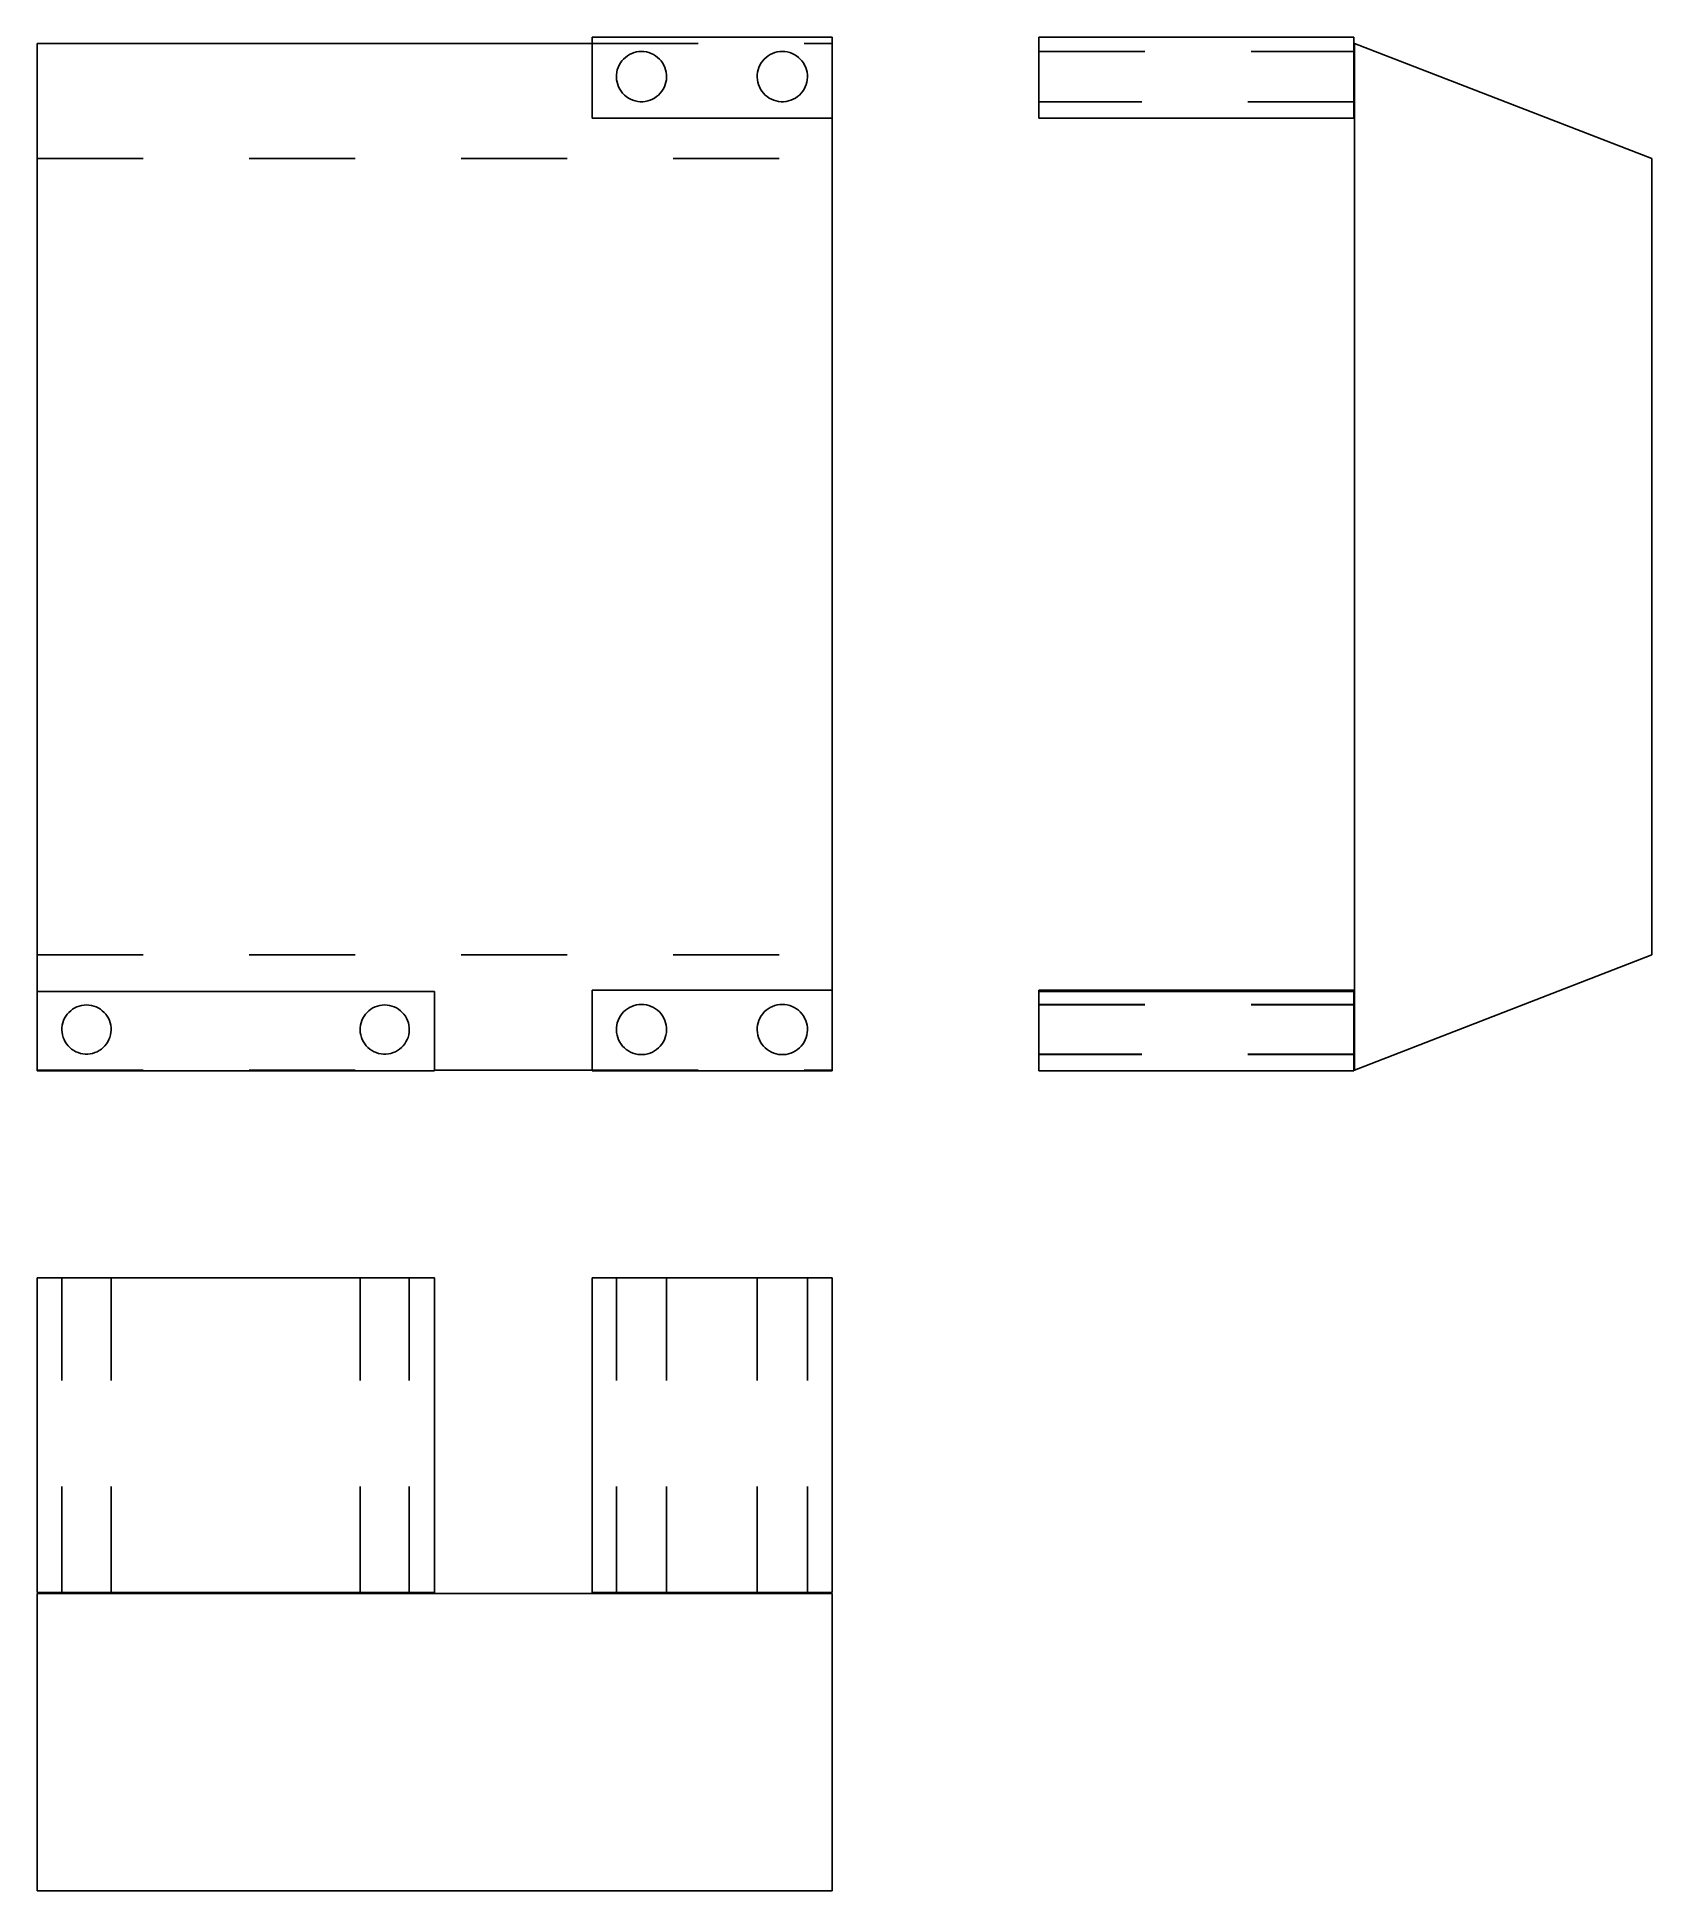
# Model space of a CAD drawing. Extents: x 0 to 1.52, y 0 to 1.75.
import ezdxf

# ---------------------------------------------------------------- set-up
doc = ezdxf.new("R2010")
doc.units = 0
doc.linetypes.add('HIDDEN', pattern=[0.048738, 0.032508, -0.01623])
for name, color, linetype in [('FRONT', 7, 'CONTINUOUS'), ('FRONT_HID', 7, 'HIDDEN'), ('LEFT', 7, 'CONTINUOUS'), ('LEFT_HID', 7, 'HIDDEN'), ('TOP', 7, 'CONTINUOUS'), ('TOP_HID', 7, 'HIDDEN')]:
    doc.layers.add(name, color=color, linetype=linetype)

msp = doc.modelspace()

# ---------------------------------------------------------------- linework, layer by layer
at = {"layer": 'FRONT'}
for p, q in [((0.523438, 1.671513), (0.523438, 1.747829)), ((0.523438, 1.747829), (0.75, 1.747829)), ((0.75, 1.747829), (0.75, 1.671513)), ((0, 1.741826), (0.523438, 1.741826)), ((0, 0.848076), (0, 1.741826)), ((0.556724, 1.730144), (0.558739, 1.731376)), ((0.558739, 1.731376), (0.560866, 1.7324)), ((0.560866, 1.7324), (0.563085, 1.733208)), ((0.563085, 1.733208), (0.565373, 1.73379)), ((0.565373, 1.73379), (0.567708, 1.734142)), ((0.567708, 1.734142), (0.570066, 1.73426)), ((0.570066, 1.73426), (0.572424, 1.734142)), ((0.572424, 1.734142), (0.574759, 1.73379)), ((0.574759, 1.73379), (0.577047, 1.733208)), ((0.577047, 1.733208), (0.579266, 1.7324)), ((0.579266, 1.7324), (0.581393, 1.731376)), ((0.581393, 1.731376), (0.583408, 1.730144)), ((0.689536, 1.730144), (0.691551, 1.731376)), ((0.691551, 1.731376), (0.693679, 1.7324)), ((0.693679, 1.7324), (0.695897, 1.733208)), ((0.695897, 1.733208), (0.698185, 1.73379)), ((0.698185, 1.73379), (0.70052, 1.734142)), ((0.70052, 1.734142), (0.702878, 1.73426)), ((0.702878, 1.73426), (0.705236, 1.734142)), ((0.705236, 1.734142), (0.707571, 1.73379)), ((0.707571, 1.73379), (0.709859, 1.733208)), ((0.709859, 1.733208), (0.712078, 1.7324)), ((0.712078, 1.7324), (0.714205, 1.731376)), ((0.714205, 1.731376), (0.71622, 1.730144)), ((0.546448, 1.712346), (0.546741, 1.714688)), ((0.546741, 1.714688), (0.547267, 1.71699)), ((0.547267, 1.71699), (0.548019, 1.719228)), ((0.548019, 1.719228), (0.54899, 1.721381)), ((0.54899, 1.721381), (0.55017, 1.723425)), ((0.55017, 1.723425), (0.551549, 1.725343)), ((0.551549, 1.725343), (0.553111, 1.727113)), ((0.553111, 1.727113), (0.554842, 1.728719)), ((0.554842, 1.728719), (0.556724, 1.730144)), ((0.583408, 1.730144), (0.58529, 1.728719)), ((0.58529, 1.728719), (0.587021, 1.727113)), ((0.587021, 1.727113), (0.588583, 1.725343)), ((0.588583, 1.725343), (0.589961, 1.723425)), ((0.589961, 1.723425), (0.591142, 1.721381)), ((0.591142, 1.721381), (0.592113, 1.719228)), ((0.592113, 1.719228), (0.592865, 1.71699)), ((0.592865, 1.71699), (0.59339, 1.714688)), ((0.59339, 1.714688), (0.593684, 1.712346)), ((0.67926, 1.712346), (0.679554, 1.714688)), ((0.679554, 1.714688), (0.680079, 1.71699)), ((0.680079, 1.71699), (0.680831, 1.719228)), ((0.680831, 1.719228), (0.681802, 1.721381)), ((0.681802, 1.721381), (0.682983, 1.723425)), ((0.682983, 1.723425), (0.684361, 1.725343)), ((0.684361, 1.725343), (0.685924, 1.727113)), ((0.685924, 1.727113), (0.687654, 1.728719)), ((0.687654, 1.728719), (0.689536, 1.730144)), ((0.71622, 1.730144), (0.718102, 1.728719)), ((0.718102, 1.728719), (0.719833, 1.727113)), ((0.719833, 1.727113), (0.721395, 1.725343)), ((0.721395, 1.725343), (0.722774, 1.723425)), ((0.722774, 1.723425), (0.723954, 1.721381)), ((0.723954, 1.721381), (0.724925, 1.719228)), ((0.724925, 1.719228), (0.725677, 1.71699)), ((0.725677, 1.71699), (0.726203, 1.714688)), ((0.726203, 1.714688), (0.726496, 1.712346)), ((0.546389, 1.709985), (0.546448, 1.712346)), ((0.546565, 1.707631), (0.546389, 1.709985)), ((0.546975, 1.705305), (0.546565, 1.707631)), ((0.547615, 1.703033), (0.546975, 1.705305)), ((0.548477, 1.700835), (0.547615, 1.703033)), ((0.549555, 1.698734), (0.548477, 1.700835)), ((0.550836, 1.69675), (0.549555, 1.698734)), ((0.552308, 1.694904), (0.550836, 1.69675)), ((0.589296, 1.69675), (0.587824, 1.694904)), ((0.590577, 1.698734), (0.589296, 1.69675)), ((0.591654, 1.700835), (0.590577, 1.698734)), ((0.592517, 1.703033), (0.591654, 1.700835)), ((0.593156, 1.705305), (0.592517, 1.703033)), ((0.593566, 1.707631), (0.593156, 1.705305)), ((0.593743, 1.709985), (0.593566, 1.707631)), ((0.593684, 1.712346), (0.593743, 1.709985)), ((0.679201, 1.709985), (0.67926, 1.712346)), ((0.679378, 1.707631), (0.679201, 1.709985)), ((0.679788, 1.705305), (0.679378, 1.707631)), ((0.680427, 1.703033), (0.679788, 1.705305)), ((0.68129, 1.700835), (0.680427, 1.703033)), ((0.682367, 1.698734), (0.68129, 1.700835)), ((0.683648, 1.69675), (0.682367, 1.698734)), ((0.68512, 1.694904), (0.683648, 1.69675)), ((0.722108, 1.69675), (0.720636, 1.694904)), ((0.723389, 1.698734), (0.722108, 1.69675)), ((0.724467, 1.700835), (0.723389, 1.698734)), ((0.725329, 1.703033), (0.724467, 1.700835)), ((0.725969, 1.705305), (0.725329, 1.703033)), ((0.726379, 1.707631), (0.725969, 1.705305)), ((0.726555, 1.709985), (0.726379, 1.707631)), ((0.726496, 1.712346), (0.726555, 1.709985)), ((0.553956, 1.693214), (0.552308, 1.694904)), ((0.555765, 1.691696), (0.553956, 1.693214)), ((0.557716, 1.690366), (0.555765, 1.691696)), ((0.55979, 1.689237), (0.557716, 1.690366)), ((0.561965, 1.68832), (0.55979, 1.689237)), ((0.564222, 1.687624), (0.561965, 1.68832)), ((0.566536, 1.687156), (0.564222, 1.687624)), ((0.568885, 1.686921), (0.566536, 1.687156)), ((0.571246, 1.686921), (0.568885, 1.686921)), ((0.573596, 1.687156), (0.571246, 1.686921)), ((0.57591, 1.687624), (0.573596, 1.687156)), ((0.578166, 1.68832), (0.57591, 1.687624)), ((0.580342, 1.689237), (0.578166, 1.68832)), ((0.582416, 1.690366), (0.580342, 1.689237)), ((0.584366, 1.691696), (0.582416, 1.690366)), ((0.586175, 1.693214), (0.584366, 1.691696)), ((0.587824, 1.694904), (0.586175, 1.693214)), ((0.686769, 1.693214), (0.68512, 1.694904)), ((0.688578, 1.691696), (0.686769, 1.693214)), ((0.690529, 1.690366), (0.688578, 1.691696)), ((0.692602, 1.689237), (0.690529, 1.690366)), ((0.694778, 1.68832), (0.692602, 1.689237)), ((0.697034, 1.687624), (0.694778, 1.68832)), ((0.699348, 1.687156), (0.697034, 1.687624)), ((0.701698, 1.686921), (0.699348, 1.687156)), ((0.704059, 1.686921), (0.701698, 1.686921)), ((0.706408, 1.687156), (0.704059, 1.686921)), ((0.708723, 1.687624), (0.706408, 1.687156)), ((0.710979, 1.68832), (0.708723, 1.687624)), ((0.713154, 1.689237), (0.710979, 1.68832)), ((0.715228, 1.690366), (0.713154, 1.689237)), ((0.717179, 1.691696), (0.715228, 1.690366)), ((0.718988, 1.693214), (0.717179, 1.691696)), ((0.720636, 1.694904), (0.718988, 1.693214)), ((0.75, 1.671513), (0.523438, 1.671513)), ((0.75, 0.849391), (0.75, 1.671513)), ((0, 0.848076), (0.375, 0.848076)), ((0, 0.773076), (0, 0.848076)), ((0.375, 0.773076), (0.375, 0.848076)), ((0.523438, 0.773076), (0.523438, 0.849391)), ((0.523438, 0.849391), (0.75, 0.849391)), ((0.75, 0.849391), (0.75, 0.773076)), ((0.025041, 0.820611), (0.025991, 0.822718)), ((0.025991, 0.822718), (0.027147, 0.82472)), ((0.027147, 0.82472), (0.028497, 0.826597)), ((0.028497, 0.826597), (0.030027, 0.828331)), ((0.030027, 0.828331), (0.031722, 0.829903)), ((0.031722, 0.829903), (0.033564, 0.831299)), ((0.033564, 0.831299), (0.035537, 0.832505)), ((0.035537, 0.832505), (0.03762, 0.833508)), ((0.03762, 0.833508), (0.039793, 0.834299)), ((0.039793, 0.834299), (0.042033, 0.834869)), ((0.042033, 0.834869), (0.044319, 0.835214)), ((0.044319, 0.835214), (0.046628, 0.835329)), ((0.046628, 0.835329), (0.048937, 0.835214)), ((0.048937, 0.835214), (0.051223, 0.834869)), ((0.051223, 0.834869), (0.053464, 0.834299)), ((0.053464, 0.834299), (0.055636, 0.833508)), ((0.055636, 0.833508), (0.057719, 0.832505)), ((0.057719, 0.832505), (0.059692, 0.831299)), ((0.059692, 0.831299), (0.061535, 0.829903)), ((0.061535, 0.829903), (0.06323, 0.828331)), ((0.06323, 0.828331), (0.06476, 0.826597)), ((0.06476, 0.826597), (0.066109, 0.82472)), ((0.066109, 0.82472), (0.067265, 0.822718)), ((0.067265, 0.822718), (0.068216, 0.820611)), ((0.306291, 0.820611), (0.307241, 0.822718)), ((0.307241, 0.822718), (0.308397, 0.82472)), ((0.308397, 0.82472), (0.309747, 0.826597)), ((0.309747, 0.826597), (0.311277, 0.828331)), ((0.311277, 0.828331), (0.312972, 0.829903)), ((0.312972, 0.829903), (0.314814, 0.831299)), ((0.314814, 0.831299), (0.316787, 0.832505)), ((0.316787, 0.832505), (0.31887, 0.833508)), ((0.31887, 0.833508), (0.321043, 0.834299)), ((0.321043, 0.834299), (0.323283, 0.834869)), ((0.323283, 0.834869), (0.325569, 0.835214)), ((0.325569, 0.835214), (0.327878, 0.835329)), ((0.327878, 0.835329), (0.330187, 0.835214)), ((0.330187, 0.835214), (0.332473, 0.834869)), ((0.332473, 0.834869), (0.334714, 0.834299)), ((0.334714, 0.834299), (0.336886, 0.833508)), ((0.336886, 0.833508), (0.338969, 0.832505)), ((0.338969, 0.832505), (0.340942, 0.831299)), ((0.340942, 0.831299), (0.342785, 0.829903)), ((0.342785, 0.829903), (0.34448, 0.828331)), ((0.34448, 0.828331), (0.34601, 0.826597)), ((0.34601, 0.826597), (0.347359, 0.82472)), ((0.347359, 0.82472), (0.348515, 0.822718)), ((0.348515, 0.822718), (0.349466, 0.820611)), ((0.548019, 0.820791), (0.54899, 0.822943)), ((0.54899, 0.822943), (0.55017, 0.824988)), ((0.55017, 0.824988), (0.551549, 0.826905)), ((0.551549, 0.826905), (0.553111, 0.828675)), ((0.553111, 0.828675), (0.554842, 0.830281)), ((0.554842, 0.830281), (0.556724, 0.831707)), ((0.556724, 0.831707), (0.558739, 0.832938)), ((0.558739, 0.832938), (0.560866, 0.833963)), ((0.560866, 0.833963), (0.563085, 0.83477)), ((0.563085, 0.83477), (0.565373, 0.835353)), ((0.565373, 0.835353), (0.567708, 0.835705)), ((0.567708, 0.835705), (0.570066, 0.835822)), ((0.570066, 0.835822), (0.572424, 0.835705)), ((0.572424, 0.835705), (0.574759, 0.835353)), ((0.574759, 0.835353), (0.577047, 0.83477)), ((0.577047, 0.83477), (0.579266, 0.833963)), ((0.579266, 0.833963), (0.581393, 0.832938)), ((0.581393, 0.832938), (0.583408, 0.831707)), ((0.583408, 0.831707), (0.58529, 0.830281)), ((0.58529, 0.830281), (0.587021, 0.828675)), ((0.587021, 0.828675), (0.588583, 0.826905)), ((0.588583, 0.826905), (0.589961, 0.824988)), ((0.589961, 0.824988), (0.591142, 0.822943)), ((0.591142, 0.822943), (0.592113, 0.820791)), ((0.680831, 0.820791), (0.681802, 0.822943)), ((0.681802, 0.822943), (0.682983, 0.824988)), ((0.682983, 0.824988), (0.684361, 0.826905)), ((0.684361, 0.826905), (0.685924, 0.828675)), ((0.685924, 0.828675), (0.687654, 0.830281)), ((0.687654, 0.830281), (0.689536, 0.831707)), ((0.689536, 0.831707), (0.691551, 0.832938)), ((0.691551, 0.832938), (0.693679, 0.833963)), ((0.693679, 0.833963), (0.695897, 0.83477)), ((0.695897, 0.83477), (0.698185, 0.835353)), ((0.698185, 0.835353), (0.70052, 0.835705)), ((0.70052, 0.835705), (0.702878, 0.835822)), ((0.702878, 0.835822), (0.705236, 0.835705)), ((0.705236, 0.835705), (0.707571, 0.835353)), ((0.707571, 0.835353), (0.709859, 0.83477)), ((0.709859, 0.83477), (0.712078, 0.833963)), ((0.712078, 0.833963), (0.714205, 0.832938)), ((0.714205, 0.832938), (0.71622, 0.831707)), ((0.71622, 0.831707), (0.718102, 0.830281)), ((0.718102, 0.830281), (0.719833, 0.828675)), ((0.719833, 0.828675), (0.721395, 0.826905)), ((0.721395, 0.826905), (0.722774, 0.824988)), ((0.722774, 0.824988), (0.723954, 0.822943)), ((0.723954, 0.822943), (0.724925, 0.820791)), ((0.023445, 0.81156), (0.023502, 0.813871)), ((0.023617, 0.809255), (0.023445, 0.81156)), ((0.023502, 0.813871), (0.02379, 0.816165)), ((0.024019, 0.806978), (0.023617, 0.809255)), ((0.02379, 0.816165), (0.024304, 0.818419)), ((0.024645, 0.804752), (0.024019, 0.806978)), ((0.024304, 0.818419), (0.025041, 0.820611)), ((0.02549, 0.8026), (0.024645, 0.804752)), ((0.068611, 0.804752), (0.067767, 0.8026)), ((0.068216, 0.820611), (0.068952, 0.818419)), ((0.069238, 0.806978), (0.068611, 0.804752)), ((0.068952, 0.818419), (0.069467, 0.816165)), ((0.069639, 0.809255), (0.069238, 0.806978)), ((0.069467, 0.816165), (0.069754, 0.813871)), ((0.069812, 0.81156), (0.069639, 0.809255)), ((0.069754, 0.813871), (0.069812, 0.81156)), ((0.304695, 0.81156), (0.304752, 0.813871)), ((0.304867, 0.809255), (0.304695, 0.81156)), ((0.304752, 0.813871), (0.30504, 0.816165)), ((0.305269, 0.806978), (0.304867, 0.809255)), ((0.30504, 0.816165), (0.305554, 0.818419)), ((0.305895, 0.804752), (0.305269, 0.806978)), ((0.305554, 0.818419), (0.306291, 0.820611)), ((0.30674, 0.8026), (0.305895, 0.804752)), ((0.349861, 0.804752), (0.349017, 0.8026)), ((0.349466, 0.820611), (0.350202, 0.818419)), ((0.350488, 0.806978), (0.349861, 0.804752)), ((0.350202, 0.818419), (0.350717, 0.816165)), ((0.350889, 0.809255), (0.350488, 0.806978)), ((0.350717, 0.816165), (0.351004, 0.813871)), ((0.351062, 0.81156), (0.350889, 0.809255)), ((0.351004, 0.813871), (0.351062, 0.81156)), ((0.546389, 0.811548), (0.546448, 0.813908)), ((0.546565, 0.809193), (0.546389, 0.811548)), ((0.546448, 0.813908), (0.546741, 0.816251)), ((0.546975, 0.806868), (0.546565, 0.809193)), ((0.546741, 0.816251), (0.547267, 0.818553)), ((0.547615, 0.804595), (0.546975, 0.806868)), ((0.547267, 0.818553), (0.548019, 0.820791)), ((0.548477, 0.802397), (0.547615, 0.804595)), ((0.592517, 0.804595), (0.591654, 0.802397)), ((0.592113, 0.820791), (0.592865, 0.818553)), ((0.593156, 0.806868), (0.592517, 0.804595)), ((0.592865, 0.818553), (0.59339, 0.816251)), ((0.593566, 0.809193), (0.593156, 0.806868)), ((0.59339, 0.816251), (0.593684, 0.813908)), ((0.593743, 0.811548), (0.593566, 0.809193)), ((0.593684, 0.813908), (0.593743, 0.811548)), ((0.679201, 0.811548), (0.67926, 0.813908)), ((0.679378, 0.809193), (0.679201, 0.811548)), ((0.67926, 0.813908), (0.679554, 0.816251)), ((0.679788, 0.806868), (0.679378, 0.809193)), ((0.679554, 0.816251), (0.680079, 0.818553)), ((0.680427, 0.804595), (0.679788, 0.806868)), ((0.680079, 0.818553), (0.680831, 0.820791)), ((0.68129, 0.802397), (0.680427, 0.804595)), ((0.725329, 0.804595), (0.724467, 0.802397)), ((0.724925, 0.820791), (0.725677, 0.818553)), ((0.725969, 0.806868), (0.725329, 0.804595)), ((0.725677, 0.818553), (0.726203, 0.816251)), ((0.726379, 0.809193), (0.725969, 0.806868)), ((0.726203, 0.816251), (0.726496, 0.813908)), ((0.726555, 0.811548), (0.726379, 0.809193)), ((0.726496, 0.813908), (0.726555, 0.811548)), ((0.026544, 0.800543), (0.02549, 0.8026)), ((0.027799, 0.798601), (0.026544, 0.800543)), ((0.02924, 0.796793), (0.027799, 0.798601)), ((0.030855, 0.795138), (0.02924, 0.796793)), ((0.032626, 0.793652), (0.030855, 0.795138)), ((0.034536, 0.79235), (0.032626, 0.793652)), ((0.036566, 0.791244), (0.034536, 0.79235)), ((0.038697, 0.790346), (0.036566, 0.791244)), ((0.040906, 0.789664), (0.038697, 0.790346)), ((0.043172, 0.789206), (0.040906, 0.789664)), ((0.045472, 0.788976), (0.043172, 0.789206)), ((0.047784, 0.788976), (0.045472, 0.788976)), ((0.050085, 0.789206), (0.047784, 0.788976)), ((0.052351, 0.789664), (0.050085, 0.789206)), ((0.05456, 0.790346), (0.052351, 0.789664)), ((0.05669, 0.791244), (0.05456, 0.790346)), ((0.058721, 0.79235), (0.05669, 0.791244)), ((0.060631, 0.793652), (0.058721, 0.79235)), ((0.062402, 0.795138), (0.060631, 0.793652)), ((0.064016, 0.796793), (0.062402, 0.795138)), ((0.065458, 0.798601), (0.064016, 0.796793)), ((0.066712, 0.800543), (0.065458, 0.798601)), ((0.067767, 0.8026), (0.066712, 0.800543)), ((0.307794, 0.800543), (0.30674, 0.8026)), ((0.309049, 0.798601), (0.307794, 0.800543)), ((0.31049, 0.796793), (0.309049, 0.798601)), ((0.312105, 0.795138), (0.31049, 0.796793)), ((0.313876, 0.793652), (0.312105, 0.795138)), ((0.315786, 0.79235), (0.313876, 0.793652)), ((0.317816, 0.791244), (0.315786, 0.79235)), ((0.319947, 0.790346), (0.317816, 0.791244)), ((0.322156, 0.789664), (0.319947, 0.790346)), ((0.324422, 0.789206), (0.322156, 0.789664)), ((0.326722, 0.788976), (0.324422, 0.789206)), ((0.329034, 0.788976), (0.326722, 0.788976)), ((0.331335, 0.789206), (0.329034, 0.788976)), ((0.333601, 0.789664), (0.331335, 0.789206)), ((0.33581, 0.790346), (0.333601, 0.789664)), ((0.33794, 0.791244), (0.33581, 0.790346)), ((0.339971, 0.79235), (0.33794, 0.791244)), ((0.341881, 0.793652), (0.339971, 0.79235)), ((0.343652, 0.795138), (0.341881, 0.793652)), ((0.345266, 0.796793), (0.343652, 0.795138)), ((0.346708, 0.798601), (0.345266, 0.796793)), ((0.347962, 0.800543), (0.346708, 0.798601)), ((0.349017, 0.8026), (0.347962, 0.800543)), ((0.549555, 0.800296), (0.548477, 0.802397)), ((0.550836, 0.798313), (0.549555, 0.800296)), ((0.552308, 0.796467), (0.550836, 0.798313)), ((0.553956, 0.794776), (0.552308, 0.796467)), ((0.555765, 0.793259), (0.553956, 0.794776)), ((0.557716, 0.791929), (0.555765, 0.793259)), ((0.55979, 0.790799), (0.557716, 0.791929)), ((0.561965, 0.789882), (0.55979, 0.790799)), ((0.564222, 0.789186), (0.561965, 0.789882)), ((0.566536, 0.788718), (0.564222, 0.789186)), ((0.568885, 0.788483), (0.566536, 0.788718)), ((0.571246, 0.788483), (0.568885, 0.788483)), ((0.573596, 0.788718), (0.571246, 0.788483)), ((0.57591, 0.789186), (0.573596, 0.788718)), ((0.578166, 0.789882), (0.57591, 0.789186)), ((0.580342, 0.790799), (0.578166, 0.789882)), ((0.582416, 0.791929), (0.580342, 0.790799)), ((0.584366, 0.793259), (0.582416, 0.791929)), ((0.586175, 0.794776), (0.584366, 0.793259)), ((0.587824, 0.796467), (0.586175, 0.794776)), ((0.589296, 0.798313), (0.587824, 0.796467)), ((0.590577, 0.800296), (0.589296, 0.798313)), ((0.591654, 0.802397), (0.590577, 0.800296)), ((0.682367, 0.800296), (0.68129, 0.802397)), ((0.683648, 0.798313), (0.682367, 0.800296)), ((0.68512, 0.796467), (0.683648, 0.798313)), ((0.686769, 0.794776), (0.68512, 0.796467)), ((0.688578, 0.793259), (0.686769, 0.794776)), ((0.690529, 0.791929), (0.688578, 0.793259)), ((0.692602, 0.790799), (0.690529, 0.791929)), ((0.694778, 0.789882), (0.692602, 0.790799)), ((0.697034, 0.789186), (0.694778, 0.789882)), ((0.699348, 0.788718), (0.697034, 0.789186)), ((0.701698, 0.788483), (0.699348, 0.788718)), ((0.704059, 0.788483), (0.701698, 0.788483)), ((0.706408, 0.788718), (0.704059, 0.788483)), ((0.708723, 0.789186), (0.706408, 0.788718)), ((0.710979, 0.789882), (0.708723, 0.789186)), ((0.713154, 0.790799), (0.710979, 0.789882)), ((0.715228, 0.791929), (0.713154, 0.790799)), ((0.717179, 0.793259), (0.715228, 0.791929)), ((0.718988, 0.794776), (0.717179, 0.793259)), ((0.720636, 0.796467), (0.718988, 0.794776)), ((0.722108, 0.798313), (0.720636, 0.796467)), ((0.723389, 0.800296), (0.722108, 0.798313)), ((0.724467, 0.802397), (0.723389, 0.800296)), ((0, 0.773076), (0.375, 0.773076)), ((0.375, 0.773898), (0.523438, 0.773898)), ((0.75, 0.773076), (0.523438, 0.773076))]:
    msp.add_line(p, q, dxfattribs=at)
at = {"layer": 'FRONT_HID', "linetype": 'HIDDEN'}
for p, q in [((0, 1.741826), (0, 1.633273)), ((0.523438, 1.741826), (0.75, 1.741826)), ((0.75, 1.671513), (0.75, 1.741826)), ((0.75, 1.741826), (0.75, 1.633273)), ((0, 1.633273), (0.75, 1.633273)), ((0, 1.633273), (0, 0.882451)), ((0.75, 1.633273), (0.75, 0.882451)), ((0, 0.882451), (0.75, 0.882451)), ((0, 0.882451), (0, 0.773898)), ((0.75, 0.882451), (0.75, 0.773898)), ((0, 0.846266), (0, 0.848076)), ((0, 0.773898), (0, 0.846266)), ((0.75, 0.846266), (0.75, 0.849391)), ((0.75, 0.773898), (0.75, 0.846266)), ((0, 0.773898), (0.375, 0.773898)), ((0.523438, 0.773898), (0.75, 0.773898))]:
    msp.add_line(p, q, dxfattribs=at)
at = {"layer": 'LEFT'}
for p, q in [((0.944951, 1.671513), (0.944951, 1.747829)), ((1.241826, 1.747829), (0.944951, 1.747829)), ((1.241826, 1.671513), (1.241826, 1.747829)), ((1.242648, 0.846266), (1.242648, 1.741826)), ((1.242648, 1.741826), (1.523076, 1.633273)), ((1.241826, 1.671513), (0.944951, 1.671513)), ((1.523076, 1.633273), (1.523076, 0.882451)), ((1.523076, 0.882451), (1.242648, 0.773898)), ((1.241826, 0.849391), (0.944951, 0.849391)), ((0.944951, 0.773076), (0.944951, 0.848076)), ((0.944951, 0.848076), (1.241826, 0.848076)), ((1.241826, 0.848076), (1.241826, 0.773076)), ((1.242648, 0.773898), (1.242648, 0.846266)), ((1.241826, 0.773076), (0.944951, 0.773076))]:
    msp.add_line(p, q, dxfattribs=at)
at = {"layer": 'LEFT_HID', "linetype": 'HIDDEN'}
for p, q in [((0.944951, 1.73426), (0.944951, 1.686891)), ((0.944951, 1.686891), (0.944951, 1.73426)), ((0.944951, 1.73426), (0.944951, 1.686891)), ((0.944951, 1.686891), (0.944951, 1.73426)), ((0.944951, 1.73426), (1.241826, 1.73426)), ((0.944951, 1.73426), (1.241826, 1.73426)), ((1.241826, 1.73426), (1.241826, 1.686891)), ((1.241826, 1.686891), (1.241826, 1.73426)), ((1.241826, 1.73426), (1.241826, 1.686891)), ((1.241826, 1.686891), (1.241826, 1.73426)), ((1.241826, 1.686891), (0.944951, 1.686891)), ((1.241826, 1.686891), (0.944951, 1.686891)), ((0.944951, 0.849391), (0.944951, 0.773076)), ((0.944951, 0.773076), (0.944951, 0.849391)), ((1.241826, 0.849391), (1.241826, 0.773076)), ((1.241826, 0.773076), (1.241826, 0.849391)), ((0.944951, 0.835822), (0.944951, 0.788454)), ((0.944951, 0.788454), (0.944951, 0.835822)), ((0.944951, 0.835822), (0.944951, 0.788454)), ((0.944951, 0.788454), (0.944951, 0.835822)), ((0.944951, 0.835822), (1.241826, 0.835822)), ((0.944951, 0.835822), (1.241826, 0.835822)), ((0.944951, 0.835329), (0.944951, 0.788947)), ((0.944951, 0.788947), (0.944951, 0.835329)), ((0.944951, 0.835329), (0.944951, 0.788947)), ((0.944951, 0.788947), (0.944951, 0.835329)), ((0.944951, 0.835329), (1.241826, 0.835329)), ((0.944951, 0.835329), (1.241826, 0.835329)), ((1.241826, 0.835822), (1.241826, 0.788454)), ((1.241826, 0.788454), (1.241826, 0.835822)), ((1.241826, 0.835822), (1.241826, 0.788454)), ((1.241826, 0.788454), (1.241826, 0.835822)), ((1.241826, 0.835329), (1.241826, 0.788947)), ((1.241826, 0.788947), (1.241826, 0.835329)), ((1.241826, 0.835329), (1.241826, 0.788947)), ((1.241826, 0.788947), (1.241826, 0.835329)), ((1.241826, 0.788947), (0.944951, 0.788947)), ((1.241826, 0.788947), (0.944951, 0.788947)), ((1.241826, 0.788454), (0.944951, 0.788454)), ((1.241826, 0.788454), (0.944951, 0.788454))]:
    msp.add_line(p, q, dxfattribs=at)
at = {"layer": 'TOP'}
for p, q in [((0, 0.578125), (0.375, 0.578125)), ((0, 0.578125), (0, 0.28125)), ((0.375, 0.578125), (0.375, 0.28125)), ((0.523438, 0.28125), (0.523438, 0.578125)), ((0.523438, 0.578125), (0.75, 0.578125)), ((0.75, 0.28125), (0.75, 0.578125)), ((0, 0.28125), (0.375, 0.28125)), ((0, 0.280428), (0.75, 0.280428)), ((0, 0.280428), (0, 0)), ((0.523438, 0.28125), (0.75, 0.28125)), ((0.75, 0.280428), (0.75, 0)), ((0, 0), (0.75, 0))]:
    msp.add_line(p, q, dxfattribs=at)
at = {"layer": 'TOP_HID', "linetype": 'HIDDEN'}
for p, q in [((0.069819, 0.578125), (0.023438, 0.578125)), ((0.023438, 0.578125), (0.046628, 0.578125)), ((0.023438, 0.28125), (0.023438, 0.578125)), ((0.046628, 0.578125), (0.069819, 0.578125)), ((0.069819, 0.28125), (0.069819, 0.578125)), ((0.351069, 0.578125), (0.304688, 0.578125)), ((0.304688, 0.578125), (0.327878, 0.578125)), ((0.304688, 0.28125), (0.304688, 0.578125)), ((0.327878, 0.578125), (0.351069, 0.578125)), ((0.351069, 0.28125), (0.351069, 0.578125)), ((0.59375, 0.578125), (0.546382, 0.578125)), ((0.546382, 0.578125), (0.570066, 0.578125)), ((0.59375, 0.578125), (0.546382, 0.578125)), ((0.546382, 0.578125), (0.570066, 0.578125)), ((0.546382, 0.28125), (0.546382, 0.578125)), ((0.546382, 0.28125), (0.546382, 0.578125)), ((0.570066, 0.578125), (0.59375, 0.578125)), ((0.570066, 0.578125), (0.59375, 0.578125)), ((0.59375, 0.28125), (0.59375, 0.578125)), ((0.59375, 0.28125), (0.59375, 0.578125)), ((0.726563, 0.578125), (0.679194, 0.578125)), ((0.679194, 0.578125), (0.702878, 0.578125)), ((0.726563, 0.578125), (0.679194, 0.578125)), ((0.679194, 0.578125), (0.702878, 0.578125)), ((0.679194, 0.28125), (0.679194, 0.578125)), ((0.679194, 0.28125), (0.679194, 0.578125)), ((0.702878, 0.578125), (0.726563, 0.578125)), ((0.702878, 0.578125), (0.726563, 0.578125)), ((0.726563, 0.28125), (0.726563, 0.578125)), ((0.726563, 0.28125), (0.726563, 0.578125)), ((0, 0), (0, 0.280428)), ((0.069819, 0.28125), (0.023438, 0.28125)), ((0.023438, 0.28125), (0.046628, 0.28125)), ((0.046628, 0.28125), (0.069819, 0.28125)), ((0.351069, 0.28125), (0.304688, 0.28125)), ((0.304688, 0.28125), (0.327878, 0.28125)), ((0.327878, 0.28125), (0.351069, 0.28125)), ((0.59375, 0.28125), (0.546382, 0.28125)), ((0.546382, 0.28125), (0.570066, 0.28125)), ((0.59375, 0.28125), (0.546382, 0.28125)), ((0.546382, 0.28125), (0.570066, 0.28125)), ((0.570066, 0.28125), (0.59375, 0.28125)), ((0.570066, 0.28125), (0.59375, 0.28125)), ((0.726563, 0.28125), (0.679194, 0.28125)), ((0.679194, 0.28125), (0.702878, 0.28125)), ((0.726563, 0.28125), (0.679194, 0.28125)), ((0.679194, 0.28125), (0.702878, 0.28125)), ((0.702878, 0.28125), (0.726563, 0.28125)), ((0.702878, 0.28125), (0.726563, 0.28125)), ((0.75, 0), (0.75, 0.280428))]:
    msp.add_line(p, q, dxfattribs=at)

doc.saveas('drawing.dxf')
